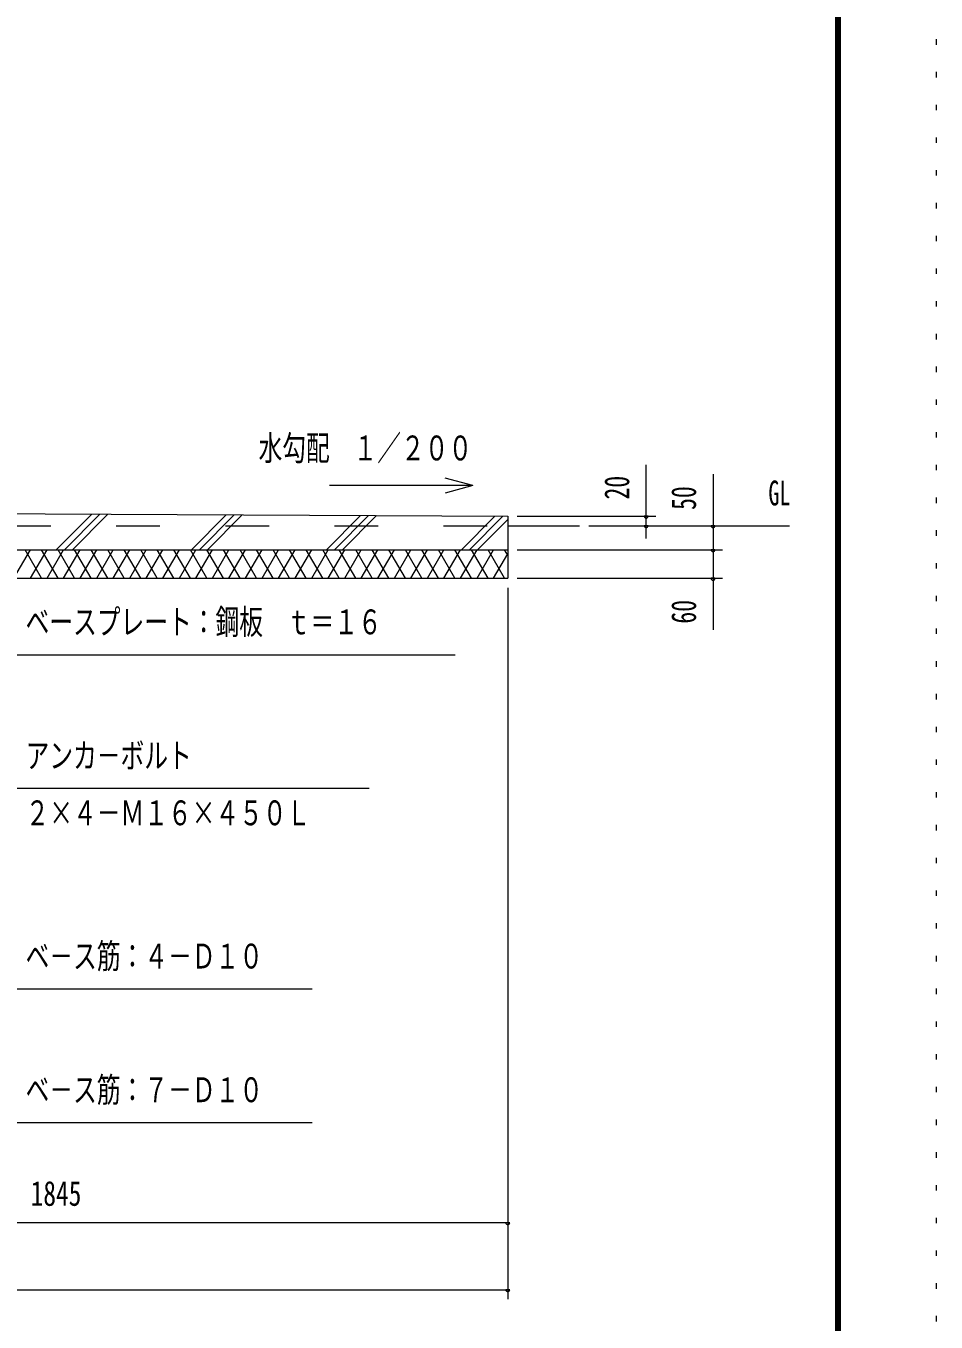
# Model space of a CAD drawing. Units: millimetres, scale not verified. Extents: x -31545 to 31552, y -14700 to 14700.
# Drawn here: x 24880 to 31552, y -4305 to 5198 of the extents above; entities that cross this region are included whole.
import ezdxf
from ezdxf.enums import TextEntityAlignment as Align

# ---------------------------------------------------------------- set-up
doc = ezdxf.new("R2010")
doc.units = ezdxf.units.MM
doc.header["$LTSCALE"] = 80
doc.linetypes.add('USER2', pattern=[10, 4, -6])
doc.linetypes.add('USER4', pattern=[3, 0.5, -2.5])
for name, color, linetype, lineweight in [('0-6_2-02BOLD', 7, 'Continuous', 18), ('0-7_2-12HIDDEN', 3, 'USER2', 18), ('0-A_2-52DIM', 3, 'Continuous', 18), ('0-B_2-62HATCH', 2, 'Continuous', 18), ('0-C_F-F1PAPER', 5, 'Continuous', 18), ('0-D_F-E_J_ADD', 5, 'USER4', 18)]:
    doc.layers.add(name, color=color, linetype=linetype, lineweight=lineweight)
doc.styles.add('ＭＳ ゴシック', font='')
doc.styles.get('ＭＳ ゴシック').set_extended_font_data('MS Gothic')

msp = doc.modelspace()

# ---------------------------------------------------------------- linework, layer by layer
at = {"layer": '0-6_2-02BOLD'}
for p, q in [((28412.24, 1532.9), (28937.24, 1532.9)), ((22777.25, 1357.9), (28412.24, 1357.9)), ((22777.25, 1147.9), (28412.24, 1147.9))]:
    msp.add_line(p, q, dxfattribs=at)
msp.add_lwpolyline([(22110.67, 1634.25), (28412.24, 1602.9), (28412.24, 1147.9)], dxfattribs=at)
at = {"layer": '0-7_2-12HIDDEN'}
msp.add_line((14342.24, 1532.9), (28412.24, 1532.9), dxfattribs=at)
at = {"layer": '0-A_2-52DIM'}
for p, q in [((29427.25, 1438.97), (29427.25, 1980.9)), ((29917.25, 1910.9), (29917.25, 769.9)), ((28155.23, 1827.81), (27105.23, 1827.81)), ((28155.23, 1827.81), (27952.38, 1882.16)), ((28155.23, 1827.81), (27952.38, 1773.46)), ((28482.24, 1602.9), (29497.25, 1602.9)), ((29007.24, 1532.9), (30477.25, 1532.9)), ((29441.25, 1602.9), (29413.25, 1602.9)), ((29441.25, 1532.9), (29413.25, 1532.9)), ((29931.25, 1532.9), (29903.25, 1532.9)), ((28482.24, 1357.9), (29987.25, 1357.9)), ((29931.25, 1357.9), (29903.25, 1357.9)), ((28482.24, 1147.9), (29987.25, 1147.9)), ((29931.25, 1147.9), (29903.25, 1147.9)), ((28412.24, 1077.9), (28412.24, -4137.1)), ((24807.25, 587.9), (28027.25, 587.9)), ((24807.25, -1862.1), (26977.24, -1862.1)), ((24807.25, -2842.1), (26977.24, -2842.1)), ((28412.24, -3577.1), (14342.25, -3577.1)), ((28426.24, -3577.1), (28398.24, -3577.1)), ((14342.25, -4067.1), (28412.24, -4067.1)), ((28426.24, -4067.1), (28398.24, -4067.1))]:
    msp.add_line(p, q, dxfattribs=at)
msp.add_lwpolyline([(27397.25, -392.1), (24807.25, -392.1), (22316.04, 154.53)], dxfattribs=at)
for centre in [(29427.25, 1602.9), (29427.25, 1532.9), (29917.25, 1532.9), (29917.25, 1357.9), (29917.25, 1147.9), (28412.24, -3577.1), (28412.24, -4067.1)]:
    msp.add_arc(centre, 14, 180, 0, dxfattribs=at)
at = {"layer": '0-B_2-62HATCH'}
for p, q in [((25102.65, 1357.9), (25362.82, 1618.07)), ((25162.05, 1357.9), (25421.93, 1617.78)), ((25221.45, 1357.9), (25481.03, 1617.49)), ((26092.6, 1357.9), (26347.87, 1613.17)), ((26152, 1357.9), (26406.97, 1612.88)), ((26211.39, 1357.9), (26466.08, 1612.59)), ((27082.55, 1357.9), (27332.92, 1608.27)), ((27141.95, 1357.9), (27392.02, 1607.98)), ((27201.35, 1357.9), (27451.12, 1607.68)), ((28072.5, 1357.9), (28317.97, 1603.37)), ((28131.89, 1357.9), (28377.07, 1603.08)), ((28191.29, 1357.9), (28412.24, 1578.86)), ((24792.27, 1147.9), (24913.51, 1357.9)), ((24994.34, 1147.9), (24873.1, 1357.9)), ((24913.51, 1147.9), (25034.75, 1357.9)), ((25115.58, 1147.9), (24994.35, 1357.9)), ((25034.75, 1147.9), (25156, 1357.9)), ((25236.83, 1147.9), (25115.58, 1357.9)), ((25156, 1147.9), (25277.24, 1357.9)), ((25358.07, 1147.9), (25236.83, 1357.9)), ((25277.24, 1147.9), (25398.49, 1357.9)), ((25479.31, 1147.9), (25358.07, 1357.9)), ((25398.49, 1147.9), (25519.73, 1357.9)), ((25600.56, 1147.9), (25479.32, 1357.9)), ((25519.73, 1147.9), (25640.98, 1357.9)), ((25721.8, 1147.9), (25600.56, 1357.9)), ((25640.98, 1147.9), (25762.22, 1357.9)), ((25843.05, 1147.9), (25721.8, 1357.9)), ((25762.21, 1147.9), (25883.46, 1357.9)), ((25964.29, 1147.9), (25843.05, 1357.9)), ((25883.46, 1147.9), (26004.7, 1357.9)), ((26085.53, 1147.9), (25964.29, 1357.9)), ((26004.7, 1147.9), (26125.95, 1357.9)), ((26206.78, 1147.9), (26085.54, 1357.9)), ((26125.95, 1147.9), (26247.19, 1357.9)), ((26328.02, 1147.9), (26206.78, 1357.9)), ((26247.19, 1147.9), (26368.43, 1357.9)), ((26449.26, 1147.9), (26328.02, 1357.9)), ((26368.43, 1147.9), (26489.68, 1357.9)), ((26570.51, 1147.9), (26449.26, 1357.9)), ((26489.68, 1147.9), (26610.92, 1357.9)), ((26691.75, 1147.9), (26570.51, 1357.9)), ((26610.92, 1147.9), (26732.17, 1357.9)), ((26813, 1147.9), (26691.75, 1357.9)), ((26732.17, 1147.9), (26853.41, 1357.9)), ((26934.24, 1147.9), (26813, 1357.9)), ((26853.41, 1147.9), (26974.66, 1357.9)), ((27055.48, 1147.9), (26934.24, 1357.9)), ((26974.66, 1147.9), (27095.9, 1357.9)), ((27176.73, 1147.9), (27055.48, 1357.9)), ((27095.9, 1147.9), (27217.14, 1357.9)), ((27297.97, 1147.9), (27176.73, 1357.9)), ((27217.14, 1147.9), (27338.38, 1357.9)), ((27419.22, 1147.9), (27297.97, 1357.9)), ((27338.39, 1147.9), (27459.63, 1357.9)), ((27540.46, 1147.9), (27419.22, 1357.9)), ((27459.63, 1147.9), (27580.88, 1357.9)), ((27661.7, 1147.9), (27540.46, 1357.9)), ((27580.88, 1147.9), (27702.11, 1357.9)), ((27782.95, 1147.9), (27661.7, 1357.9)), ((27702.11, 1147.9), (27823.36, 1357.9)), ((27904.19, 1147.9), (27782.94, 1357.9)), ((27823.36, 1147.9), (27944.61, 1357.9)), ((28025.43, 1147.9), (27904.19, 1357.9)), ((27944.6, 1147.9), (28065.85, 1357.9)), ((28146.68, 1147.9), (28025.43, 1357.9)), ((28065.85, 1147.9), (28187.09, 1357.9)), ((28267.92, 1147.9), (28146.68, 1357.9)), ((28187.09, 1147.9), (28308.34, 1357.9)), ((28389.16, 1147.9), (28267.92, 1357.9)), ((28412.24, 1317.92), (28389.16, 1357.9)), ((28308.34, 1147.9), (28412.24, 1327.88))]:
    msp.add_line(p, q, dxfattribs=at)
at = {"layer": '0-C_F-F1PAPER'}
for p, q in [((30817.36, -13965), (30817.36, 14105)), ((30831.36, -13979), (30831.36, 14119)), ((30838.36, -13986), (30838.36, 14126)), ((30845.36, -13993), (30845.36, 14133)), ((30852.36, -14000), (30852.36, 14140))]:
    msp.add_line(p, q, dxfattribs=at)
for points in [[(-9324.14, -13996.5), (30848.86, -13996.5), (30848.86, 14136.5)], [(-9317.14, -13989.5), (30841.86, -13989.5), (30841.86, 14129.5)], [(-9310.14, -13982.5), (30834.86, -13982.5), (30834.86, 14122.5)], [(-9303.14, -13975.5), (30827.86, -13975.5), (30827.86, 14115.5)], [(-9299.64, -13972), (30824.36, -13972), (30824.36, 14112)], [(-9296.14, -13968.5), (30820.86, -13968.5), (30820.86, 14108.5)]]:
    msp.add_lwpolyline(points, dxfattribs=at)
at = {"layer": '0-D_F-E_J_ADD'}
msp.add_line((31552.36, 14700), (31552.36, -14700), dxfattribs=at)

# ---------------------------------------------------------------- texts
at = {"layer": '0-A_2-52DIM', "color": 7, "style": 'ＭＳ ゴシック'}
for s, width, p in [('水勾配\u3000１／２００', 0.7, (26585.08, 1957.68)), ('GL', 0.65, (30323.24, 1627.77)), ('ベースプレート：鋼板\u3000ｔ＝１６', 0.7, (24877.25, 682.77)), ('アンカ－ボルト', 0.7, (24877.25, -297.23)), ('２×４－Ｍ１６×４５０Ｌ', 0.7, (24877.25, -717.23)), ('ベ－ス筋：４－Ｄ１０', 0.7, (24877.24, -1767.23)), ('ベ－ス筋：７－Ｄ１０', 0.7, (24877.24, -2747.23)), ('1845', 0.75, (24914.38, -3507.1))]:
    msp.add_text(s, height=182.3, dxfattribs=dict(at, width=width)).set_placement(p, align=Align.BOTTOM_LEFT)
at = {"layer": '0-A_2-52DIM', "color": 7, "style": 'ＭＳ ゴシック', "width": 0.7}
for s, p in [('20', (29357.24, 1725.65)), ('50', (29847.25, 1649.5)), ('60', (29847.25, 815.94))]:
    msp.add_text(s, height=182.3, rotation=90, dxfattribs=at).set_placement(p, align=Align.BOTTOM_LEFT)

doc.saveas('drawing.dxf')
